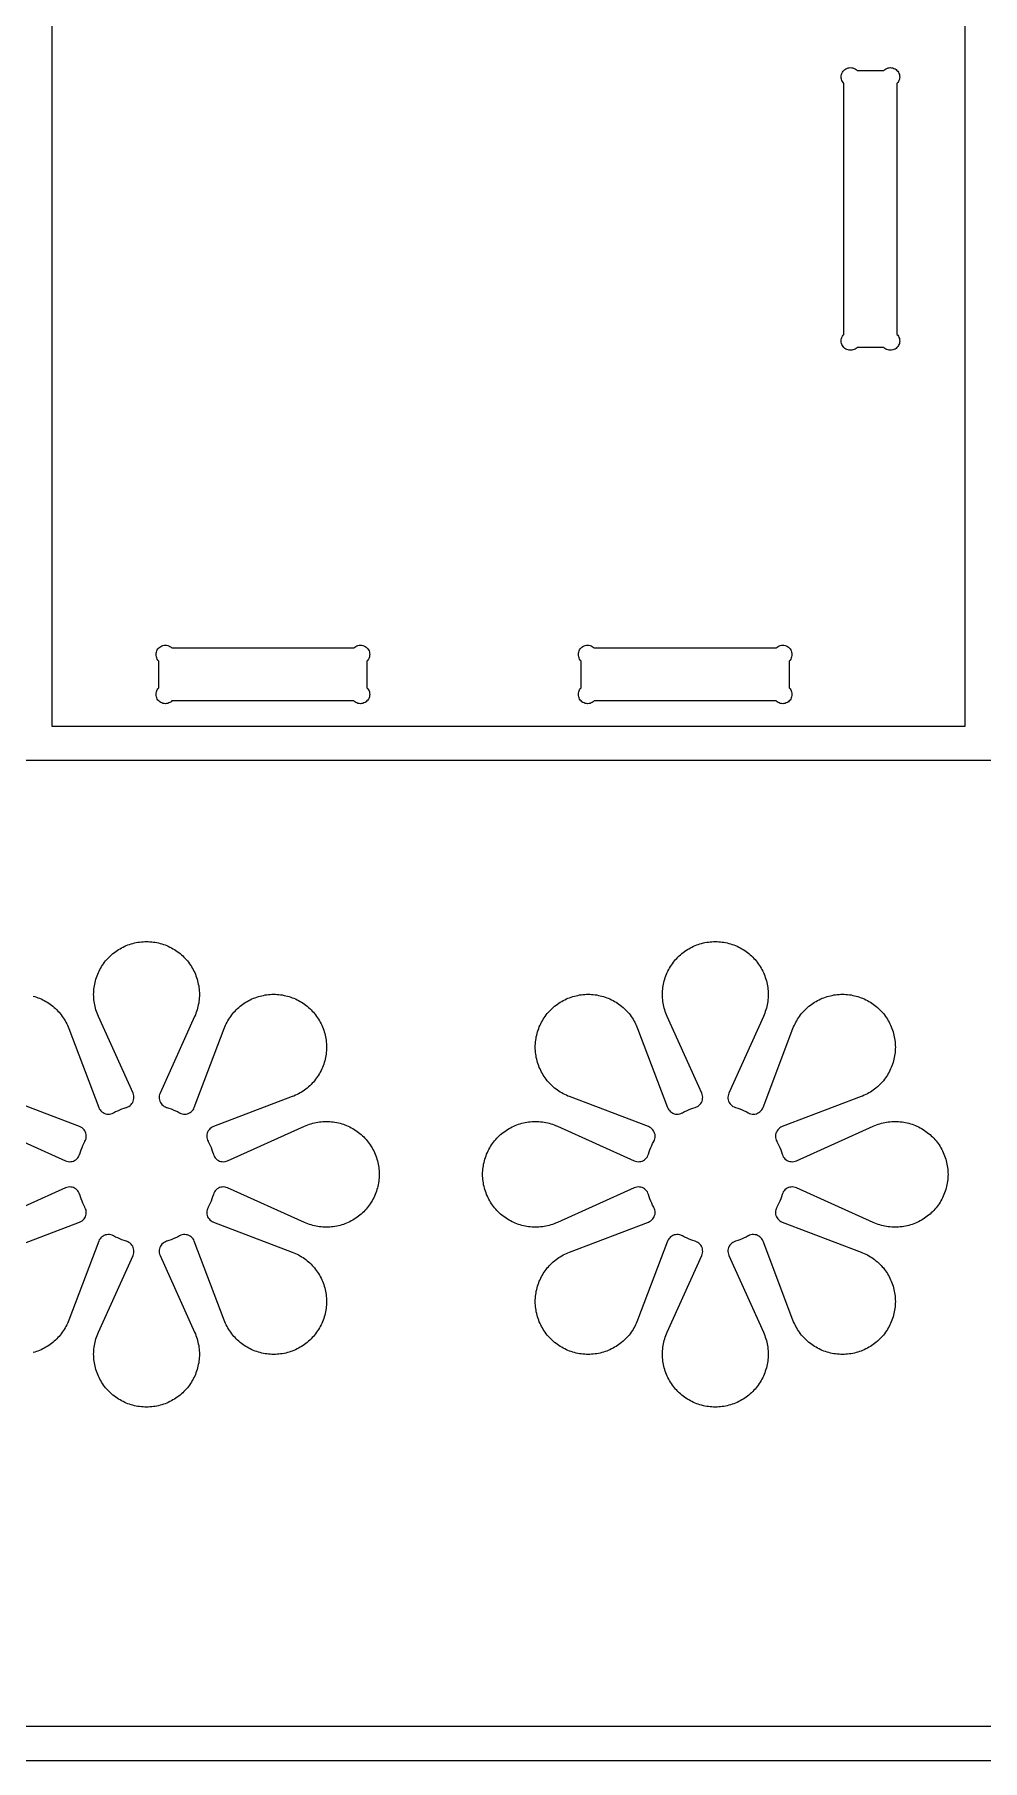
# Model space of a CAD drawing. Header units: inches. Extents: x 0 to 49.8, y 0 to 48.
# Drawn here: x 11.5 to 25.25, y 0 to 25.03 of the extents above; entities that cross this region are included whole.
import ezdxf

# ---------------------------------------------------------------- set-up
doc = ezdxf.new("R2010")
doc.units = ezdxf.units.IN
doc.header["$MEASUREMENT"] = 0
for name, color, linetype in [('CUT_INSIDE', 5, 'Continuous'), ('CUT_OUTSIDE', 1, 'Continuous'), ('SHEET', 8, 'Continuous')]:
    doc.layers.add(name, color=color, linetype=linetype)

msp = doc.modelspace()

# ---------------------------------------------------------------- linework, layer by layer
at = {"layer": 'CUT_INSIDE'}
for points in [[(24.031, 20.653), (24.039, 20.637), (24.045, 20.62), (24.048, 20.603), (24.05, 20.585), (24.048, 20.568), (24.045, 20.551), (24.039, 20.534), (24.031, 20.518), (24.022, 20.503), (24.01, 20.49), (24.01, 20.49), (23.997, 20.478), (23.982, 20.469), (23.966, 20.461), (23.949, 20.455), (23.932, 20.452), (23.915, 20.45), (23.897, 20.452), (23.88, 20.455), (23.863, 20.461), (23.847, 20.469), (23.832, 20.478), (23.819, 20.49), (23.431, 20.49), (23.418, 20.478), (23.403, 20.469), (23.387, 20.461), (23.37, 20.455), (23.353, 20.452), (23.335, 20.45), (23.318, 20.452), (23.301, 20.455), (23.284, 20.461), (23.268, 20.469), (23.253, 20.478), (23.24, 20.49), (23.24, 20.49), (23.228, 20.503), (23.219, 20.518), (23.211, 20.534), (23.205, 20.551), (23.202, 20.568), (23.2, 20.585), (23.202, 20.603), (23.205, 20.62), (23.211, 20.637), (23.219, 20.653), (23.228, 20.668), (23.24, 20.681), (23.24, 24.319), (23.228, 24.332), (23.219, 24.347), (23.211, 24.363), (23.205, 24.38), (23.202, 24.397), (23.2, 24.415), (23.202, 24.432), (23.205, 24.449), (23.211, 24.466), (23.219, 24.482), (23.228, 24.497), (23.24, 24.51), (23.253, 24.522), (23.268, 24.531), (23.284, 24.539), (23.301, 24.545), (23.318, 24.548), (23.335, 24.55), (23.353, 24.548), (23.37, 24.545), (23.387, 24.539), (23.403, 24.531), (23.418, 24.522), (23.431, 24.51), (23.819, 24.51), (23.832, 24.522), (23.847, 24.531), (23.863, 24.539), (23.88, 24.545), (23.897, 24.548), (23.915, 24.55), (23.932, 24.548), (23.949, 24.545), (23.966, 24.539), (23.982, 24.531), (23.997, 24.522), (24.01, 24.51), (24.01, 24.51), (24.022, 24.497), (24.031, 24.482), (24.039, 24.466), (24.045, 24.449), (24.048, 24.432), (24.05, 24.415), (24.048, 24.397), (24.045, 24.38), (24.039, 24.363), (24.031, 24.347), (24.022, 24.332), (24.01, 24.319), (24.01, 20.681), (24.022, 20.668)], [(16.352, 15.512), (16.357, 15.495), (16.361, 15.478), (16.362, 15.46), (16.361, 15.443), (16.357, 15.426), (16.352, 15.409), (16.344, 15.393), (16.334, 15.378), (16.322, 15.365), (16.309, 15.353), (16.295, 15.344), (16.279, 15.336), (16.262, 15.33), (16.245, 15.327), (16.227, 15.325), (16.209, 15.327), (16.192, 15.33), (16.175, 15.336), (16.16, 15.344), (16.145, 15.353), (16.132, 15.365), (16.132, 15.365), (13.493, 15.365), (13.48, 15.353), (13.465, 15.344), (13.45, 15.336), (13.433, 15.33), (13.416, 15.327), (13.398, 15.325), (13.38, 15.327), (13.363, 15.33), (13.346, 15.336), (13.33, 15.344), (13.316, 15.353), (13.303, 15.365), (13.291, 15.378), (13.281, 15.393), (13.273, 15.409), (13.268, 15.426), (13.264, 15.443), (13.263, 15.46), (13.264, 15.478), (13.268, 15.495), (13.273, 15.512), (13.281, 15.528), (13.291, 15.543), (13.303, 15.556), (13.303, 15.944), (13.291, 15.957), (13.281, 15.972), (13.273, 15.988), (13.268, 16.005), (13.264, 16.022), (13.263, 16.04), (13.264, 16.057), (13.268, 16.074), (13.273, 16.091), (13.281, 16.107), (13.291, 16.122), (13.303, 16.135), (13.316, 16.147), (13.33, 16.156), (13.346, 16.164), (13.363, 16.17), (13.38, 16.173), (13.398, 16.175), (13.416, 16.173), (13.433, 16.17), (13.45, 16.164), (13.465, 16.156), (13.48, 16.147), (13.493, 16.135), (16.132, 16.135), (16.145, 16.147), (16.16, 16.156), (16.175, 16.164), (16.192, 16.17), (16.209, 16.173), (16.227, 16.175), (16.245, 16.173), (16.262, 16.17), (16.279, 16.164), (16.295, 16.156), (16.309, 16.147), (16.322, 16.135), (16.334, 16.122), (16.344, 16.107), (16.352, 16.091), (16.357, 16.074), (16.361, 16.057), (16.362, 16.04), (16.361, 16.022), (16.357, 16.005), (16.352, 15.988), (16.344, 15.972), (16.334, 15.957), (16.322, 15.944), (16.322, 15.556), (16.334, 15.543), (16.344, 15.528)], [(22.477, 15.512), (22.482, 15.495), (22.486, 15.478), (22.487, 15.46), (22.486, 15.443), (22.482, 15.426), (22.477, 15.409), (22.469, 15.393), (22.459, 15.378), (22.447, 15.365), (22.434, 15.353), (22.42, 15.344), (22.404, 15.336), (22.387, 15.33), (22.37, 15.327), (22.352, 15.325), (22.334, 15.327), (22.317, 15.33), (22.3, 15.336), (22.285, 15.344), (22.27, 15.353), (22.257, 15.365), (22.257, 15.365), (19.618, 15.365), (19.605, 15.353), (19.59, 15.344), (19.575, 15.336), (19.558, 15.33), (19.541, 15.327), (19.523, 15.325), (19.505, 15.327), (19.488, 15.33), (19.471, 15.336), (19.455, 15.344), (19.441, 15.353), (19.428, 15.365), (19.416, 15.378), (19.406, 15.393), (19.398, 15.409), (19.393, 15.426), (19.389, 15.443), (19.388, 15.46), (19.389, 15.478), (19.393, 15.495), (19.398, 15.512), (19.406, 15.528), (19.416, 15.543), (19.428, 15.556), (19.428, 15.944), (19.416, 15.957), (19.406, 15.972), (19.398, 15.988), (19.393, 16.005), (19.389, 16.022), (19.388, 16.04), (19.389, 16.057), (19.393, 16.074), (19.398, 16.091), (19.406, 16.107), (19.416, 16.122), (19.428, 16.135), (19.441, 16.147), (19.455, 16.156), (19.471, 16.164), (19.488, 16.17), (19.505, 16.173), (19.523, 16.175), (19.541, 16.173), (19.558, 16.17), (19.575, 16.164), (19.59, 16.156), (19.605, 16.147), (19.618, 16.135), (22.257, 16.135), (22.27, 16.147), (22.285, 16.156), (22.3, 16.164), (22.317, 16.17), (22.334, 16.173), (22.352, 16.175), (22.37, 16.173), (22.387, 16.17), (22.404, 16.164), (22.42, 16.156), (22.434, 16.147), (22.447, 16.135), (22.459, 16.122), (22.469, 16.107), (22.477, 16.091), (22.482, 16.074), (22.486, 16.057), (22.487, 16.04), (22.486, 16.022), (22.482, 16.005), (22.477, 15.988), (22.469, 15.972), (22.459, 15.957), (22.447, 15.944), (22.447, 15.556), (22.459, 15.543), (22.469, 15.528)], [(22.141, 5.866), (22.14, 5.841), (22.137, 5.816), (22.135, 5.791), (22.131, 5.767), (22.126, 5.742), (22.121, 5.717), (22.115, 5.693), (22.108, 5.669), (22.1, 5.645), (22.092, 5.622), (22.083, 5.598), (22.073, 5.575), (22.062, 5.552), (22.051, 5.53), (22.038, 5.508), (22.026, 5.487), (22.012, 5.466), (21.998, 5.445), (21.983, 5.425), (21.967, 5.405), (21.951, 5.386), (21.934, 5.368), (21.917, 5.35), (21.899, 5.332), (21.88, 5.315), (21.861, 5.299), (21.841, 5.283), (21.821, 5.268), (21.801, 5.254), (21.779, 5.241), (21.758, 5.228), (21.736, 5.216), (21.714, 5.204), (21.691, 5.193), (21.668, 5.183), (21.645, 5.174), (21.621, 5.166), (21.597, 5.158), (21.573, 5.151), (21.549, 5.145), (21.524, 5.14), (21.5, 5.135), (21.475, 5.132), (21.45, 5.129), (21.425, 5.127), (21.4, 5.125), (21.375, 5.125), (21.35, 5.125), (21.325, 5.127), (21.3, 5.129), (21.275, 5.132), (21.25, 5.135), (21.225, 5.14), (21.201, 5.145), (21.176, 5.151), (21.152, 5.158), (21.128, 5.166), (21.105, 5.174), (21.081, 5.183), (21.058, 5.193), (21.036, 5.204), (21.013, 5.216), (20.991, 5.228), (20.97, 5.241), (20.949, 5.254), (20.928, 5.268), (20.908, 5.283), (20.888, 5.299), (20.869, 5.315), (20.851, 5.332), (20.833, 5.35), (20.815, 5.368), (20.798, 5.386), (20.782, 5.405), (20.767, 5.425), (20.752, 5.445), (20.737, 5.466), (20.724, 5.487), (20.711, 5.508), (20.699, 5.53), (20.687, 5.552), (20.677, 5.575), (20.667, 5.598), (20.657, 5.622), (20.649, 5.645), (20.641, 5.669), (20.634, 5.693), (20.628, 5.717), (20.623, 5.742), (20.618, 5.767), (20.615, 5.791), (20.612, 5.816), (20.61, 5.841), (20.609, 5.866), (20.608, 5.892), (20.609, 5.917), (20.61, 5.942), (20.612, 5.967), (20.615, 5.992), (20.618, 6.016), (20.623, 6.041), (20.628, 6.066), (20.634, 6.09), (20.641, 6.114), (20.649, 6.138), (20.657, 6.161), (20.667, 6.185), (20.677, 6.209), (21.179, 7.324), (21.186, 7.342), (21.19, 7.362), (21.192, 7.381), (21.191, 7.401), (21.188, 7.421), (21.182, 7.44), (21.174, 7.457), (21.163, 7.474), (21.15, 7.489), (21.136, 7.503), (21.119, 7.514), (21.102, 7.523), (21.083, 7.53), (21.081, 7.53), (21.049, 7.541), (21.018, 7.552), (20.987, 7.564), (20.957, 7.577), (20.927, 7.591), (20.897, 7.606), (20.895, 7.608), (20.877, 7.616), (20.858, 7.622), (20.838, 7.626), (20.819, 7.627), (20.799, 7.625), (20.78, 7.621), (20.761, 7.614), (20.744, 7.605), (20.727, 7.593), (20.713, 7.58), (20.7, 7.565), (20.69, 7.548), (20.682, 7.53), (20.248, 6.387), (20.238, 6.362), (20.228, 6.339), (20.218, 6.317), (20.206, 6.294), (20.194, 6.272), (20.181, 6.251), (20.167, 6.23), (20.153, 6.209), (20.138, 6.189), (20.123, 6.169), (20.106, 6.15), (20.09, 6.132), (20.072, 6.114), (20.054, 6.096), (20.036, 6.079), (20.016, 6.063), (19.997, 6.047), (19.977, 6.032), (19.956, 6.018), (19.935, 6.005), (19.913, 5.992), (19.891, 5.98), (19.869, 5.968), (19.847, 5.957), (19.823, 5.947), (19.8, 5.938), (19.777, 5.93), (19.753, 5.922), (19.729, 5.915), (19.704, 5.909), (19.68, 5.904), (19.655, 5.899), (19.63, 5.896), (19.605, 5.893), (19.58, 5.891), (19.555, 5.889), (19.53, 5.889), (19.505, 5.889), (19.48, 5.891), (19.455, 5.893), (19.43, 5.896), (19.405, 5.899), (19.381, 5.904), (19.356, 5.909), (19.332, 5.915), (19.308, 5.922), (19.284, 5.93), (19.26, 5.938), (19.237, 5.947), (19.214, 5.957), (19.191, 5.968), (19.169, 5.98), (19.147, 5.992), (19.125, 6.005), (19.104, 6.018), (19.084, 6.032), (19.064, 6.047), (19.044, 6.063), (19.025, 6.079), (19.006, 6.096), (18.988, 6.114), (18.971, 6.132), (18.954, 6.15), (18.938, 6.169), (18.922, 6.189), (18.907, 6.209), (18.893, 6.23), (18.879, 6.251), (18.866, 6.272), (18.854, 6.294), (18.843, 6.317), (18.832, 6.339), (18.822, 6.362), (18.813, 6.386), (18.804, 6.409), (18.797, 6.433), (18.79, 6.457), (18.784, 6.481), (18.778, 6.506), (18.774, 6.531), (18.77, 6.555), (18.767, 6.58), (18.765, 6.605), (18.764, 6.63), (18.764, 6.656), (18.764, 6.681), (18.765, 6.706), (18.767, 6.731), (18.77, 6.756), (18.774, 6.78), (18.778, 6.805), (18.784, 6.83), (18.79, 6.854), (18.797, 6.878), (18.804, 6.902), (18.813, 6.926), (18.822, 6.949), (18.832, 6.972), (18.843, 6.995), (18.854, 7.017), (18.866, 7.039), (18.879, 7.06), (18.893, 7.081), (18.907, 7.102), (18.922, 7.122), (18.938, 7.142), (18.954, 7.161), (18.971, 7.179), (18.988, 7.197), (19.006, 7.215), (19.025, 7.232), (19.044, 7.248), (19.064, 7.264), (19.084, 7.279), (19.104, 7.293), (19.125, 7.306), (19.147, 7.319), (19.169, 7.331), (19.191, 7.343), (19.214, 7.354), (19.237, 7.364), (19.262, 7.373), (20.404, 7.807), (20.422, 7.815), (20.439, 7.826), (20.454, 7.838), (20.468, 7.853), (20.479, 7.869), (20.488, 7.886), (20.495, 7.905), (20.5, 7.924), (20.501, 7.944), (20.5, 7.964), (20.497, 7.983), (20.491, 8.002), (20.482, 8.02), (20.481, 8.022), (20.466, 8.052), (20.452, 8.082), (20.439, 8.112), (20.426, 8.143), (20.415, 8.174), (20.405, 8.206), (20.404, 8.208), (20.398, 8.227), (20.389, 8.245), (20.377, 8.261), (20.364, 8.275), (20.349, 8.288), (20.332, 8.299), (20.314, 8.307), (20.295, 8.313), (20.276, 8.316), (20.256, 8.317), (20.236, 8.315), (20.217, 8.311), (20.199, 8.304), (19.084, 7.802), (19.059, 7.792), (19.036, 7.783), (19.013, 7.774), (18.989, 7.767), (18.965, 7.76), (18.94, 7.754), (18.916, 7.748), (18.891, 7.744), (18.866, 7.74), (18.841, 7.737), (18.816, 7.735), (18.791, 7.734), (18.766, 7.734), (18.741, 7.734), (18.716, 7.735), (18.691, 7.737), (18.666, 7.74), (18.641, 7.744), (18.617, 7.748), (18.592, 7.754), (18.568, 7.76), (18.544, 7.767), (18.52, 7.774), (18.496, 7.783), (18.473, 7.792), (18.45, 7.802), (18.427, 7.813), (18.405, 7.824), (18.383, 7.836), (18.361, 7.849), (18.34, 7.863), (18.32, 7.877), (18.3, 7.892), (18.28, 7.908), (18.261, 7.924), (18.242, 7.941), (18.224, 7.958), (18.207, 7.976), (18.19, 7.995), (18.174, 8.014), (18.158, 8.033), (18.143, 8.054), (18.129, 8.074), (18.115, 8.095), (18.102, 8.117), (18.09, 8.139), (18.079, 8.161), (18.068, 8.184), (18.058, 8.207), (18.049, 8.23), (18.04, 8.254), (18.033, 8.278), (18.026, 8.302), (18.02, 8.326), (18.014, 8.35), (18.01, 8.375), (18.006, 8.4), (18.003, 8.425), (18.001, 8.45), (18, 8.475), (18, 8.5), (18, 8.525), (18.001, 8.55), (18.003, 8.575), (18.006, 8.6), (18.01, 8.625), (18.014, 8.65), (18.02, 8.674), (18.026, 8.698), (18.033, 8.722), (18.04, 8.746), (18.049, 8.77), (18.058, 8.793), (18.068, 8.816), (18.079, 8.839), (18.09, 8.861), (18.102, 8.883), (18.115, 8.905), (18.129, 8.926), (18.143, 8.946), (18.158, 8.967), (18.174, 8.986), (18.19, 9.005), (18.207, 9.024), (18.224, 9.042), (18.242, 9.059), (18.261, 9.076), (18.28, 9.092), (18.3, 9.108), (18.32, 9.123), (18.34, 9.137), (18.361, 9.151), (18.383, 9.164), (18.405, 9.176), (18.427, 9.187), (18.45, 9.198), (18.473, 9.208), (18.496, 9.217), (18.52, 9.226), (18.544, 9.233), (18.568, 9.24), (18.592, 9.246), (18.617, 9.252), (18.641, 9.256), (18.666, 9.26), (18.691, 9.263), (18.716, 9.265), (18.741, 9.266), (18.766, 9.266), (18.791, 9.266), (18.816, 9.265), (18.841, 9.263), (18.866, 9.26), (18.891, 9.256), (18.916, 9.252), (18.94, 9.246), (18.965, 9.24), (18.989, 9.233), (19.013, 9.226), (19.036, 9.217), (19.059, 9.208), (19.084, 9.198), (20.199, 8.696), (20.217, 8.689), (20.236, 8.685), (20.256, 8.683), (20.276, 8.684), (20.295, 8.687), (20.314, 8.693), (20.332, 8.701), (20.349, 8.712), (20.364, 8.725), (20.377, 8.739), (20.389, 8.755), (20.398, 8.773), (20.404, 8.792), (20.405, 8.794), (20.415, 8.826), (20.426, 8.857), (20.439, 8.888), (20.452, 8.918), (20.466, 8.948), (20.481, 8.978), (20.482, 8.98), (20.491, 8.998), (20.497, 9.017), (20.5, 9.036), (20.501, 9.056), (20.5, 9.076), (20.495, 9.095), (20.488, 9.114), (20.479, 9.131), (20.468, 9.147), (20.454, 9.162), (20.439, 9.174), (20.422, 9.185), (20.404, 9.193), (19.262, 9.627), (19.237, 9.636), (19.214, 9.646), (19.191, 9.657), (19.169, 9.669), (19.147, 9.681), (19.125, 9.694), (19.104, 9.707), (19.084, 9.721), (19.064, 9.736), (19.044, 9.752), (19.025, 9.768), (19.006, 9.785), (18.988, 9.803), (18.971, 9.821), (18.954, 9.839), (18.938, 9.858), (18.922, 9.878), (18.907, 9.898), (18.893, 9.919), (18.879, 9.94), (18.866, 9.961), (18.854, 9.983), (18.843, 10.005), (18.832, 10.028), (18.822, 10.051), (18.813, 10.074), (18.804, 10.098), (18.797, 10.122), (18.79, 10.146), (18.784, 10.17), (18.778, 10.195), (18.774, 10.22), (18.77, 10.244), (18.767, 10.269), (18.765, 10.294), (18.764, 10.319), (18.764, 10.344), (18.764, 10.37), (18.765, 10.395), (18.767, 10.42), (18.77, 10.445), (18.774, 10.469), (18.778, 10.494), (18.784, 10.519), (18.79, 10.543), (18.797, 10.567), (18.804, 10.591), (18.813, 10.614), (18.822, 10.638), (18.832, 10.661), (18.843, 10.683), (18.854, 10.706), (18.866, 10.728), (18.879, 10.749), (18.893, 10.77), (18.907, 10.791), (18.922, 10.811), (18.938, 10.831), (18.954, 10.85), (18.971, 10.868), (18.988, 10.886), (19.006, 10.904), (19.025, 10.921), (19.044, 10.937), (19.064, 10.953), (19.084, 10.968), (19.104, 10.982), (19.125, 10.995), (19.147, 11.008), (19.169, 11.02), (19.191, 11.032), (19.214, 11.043), (19.237, 11.053), (19.26, 11.062), (19.284, 11.07), (19.308, 11.078), (19.332, 11.085), (19.356, 11.091), (19.381, 11.096), (19.405, 11.101), (19.43, 11.104), (19.455, 11.107), (19.48, 11.109), (19.505, 11.111), (19.53, 11.111), (19.555, 11.111), (19.58, 11.109), (19.605, 11.107), (19.63, 11.104), (19.655, 11.101), (19.68, 11.096), (19.704, 11.091), (19.729, 11.085), (19.753, 11.078), (19.777, 11.07), (19.8, 11.062), (19.823, 11.053), (19.847, 11.043), (19.869, 11.032), (19.891, 11.02), (19.913, 11.008), (19.935, 10.995), (19.956, 10.982), (19.977, 10.968), (19.997, 10.953), (20.016, 10.937), (20.036, 10.921), (20.054, 10.904), (20.072, 10.886), (20.09, 10.868), (20.106, 10.85), (20.123, 10.831), (20.138, 10.811), (20.153, 10.791), (20.167, 10.77), (20.181, 10.749), (20.194, 10.728), (20.206, 10.706), (20.218, 10.683), (20.228, 10.661), (20.238, 10.638), (20.248, 10.613), (20.682, 9.47), (20.69, 9.452), (20.7, 9.435), (20.713, 9.42), (20.727, 9.407), (20.744, 9.395), (20.761, 9.386), (20.78, 9.379), (20.799, 9.375), (20.819, 9.373), (20.838, 9.374), (20.858, 9.378), (20.877, 9.384), (20.895, 9.392), (20.897, 9.394), (20.927, 9.409), (20.957, 9.423), (20.987, 9.436), (21.018, 9.448), (21.049, 9.459), (21.081, 9.47), (21.083, 9.47), (21.102, 9.477), (21.119, 9.486), (21.136, 9.497), (21.15, 9.511), (21.163, 9.526), (21.174, 9.543), (21.182, 9.56), (21.188, 9.579), (21.191, 9.599), (21.192, 9.619), (21.19, 9.638), (21.186, 9.658), (21.179, 9.676), (20.677, 10.791), (20.667, 10.815), (20.657, 10.839), (20.649, 10.862), (20.641, 10.886), (20.634, 10.91), (20.628, 10.934), (20.623, 10.959), (20.618, 10.984), (20.615, 11.008), (20.612, 11.033), (20.61, 11.058), (20.609, 11.083), (20.608, 11.108), (20.609, 11.134), (20.61, 11.159), (20.612, 11.184), (20.615, 11.209), (20.618, 11.233), (20.623, 11.258), (20.628, 11.283), (20.634, 11.307), (20.641, 11.331), (20.649, 11.355), (20.657, 11.378), (20.667, 11.402), (20.677, 11.425), (20.687, 11.448), (20.699, 11.47), (20.711, 11.492), (20.724, 11.513), (20.737, 11.534), (20.752, 11.555), (20.767, 11.575), (20.782, 11.595), (20.798, 11.614), (20.815, 11.632), (20.833, 11.65), (20.851, 11.668), (20.869, 11.685), (20.888, 11.701), (20.908, 11.717), (20.928, 11.732), (20.949, 11.746), (20.97, 11.759), (20.991, 11.772), (21.013, 11.784), (21.036, 11.796), (21.058, 11.807), (21.081, 11.817), (21.105, 11.826), (21.128, 11.834), (21.152, 11.842), (21.176, 11.849), (21.201, 11.855), (21.225, 11.86), (21.25, 11.865), (21.275, 11.868), (21.3, 11.871), (21.325, 11.873), (21.35, 11.875), (21.375, 11.875), (21.4, 11.875), (21.425, 11.873), (21.45, 11.871), (21.475, 11.868), (21.5, 11.865), (21.524, 11.86), (21.549, 11.855), (21.573, 11.849), (21.597, 11.842), (21.621, 11.834), (21.645, 11.826), (21.668, 11.817), (21.691, 11.807), (21.714, 11.796), (21.736, 11.784), (21.758, 11.772), (21.779, 11.759), (21.801, 11.746), (21.821, 11.732), (21.841, 11.717), (21.861, 11.701), (21.88, 11.685), (21.899, 11.668), (21.917, 11.65), (21.934, 11.632), (21.951, 11.614), (21.967, 11.595), (21.983, 11.575), (21.998, 11.555), (22.012, 11.534), (22.026, 11.513), (22.038, 11.492), (22.051, 11.47), (22.062, 11.448), (22.073, 11.425), (22.083, 11.402), (22.092, 11.378), (22.1, 11.355), (22.108, 11.331), (22.115, 11.307), (22.121, 11.283), (22.126, 11.258), (22.131, 11.233), (22.135, 11.209), (22.137, 11.184), (22.14, 11.159), (22.141, 11.134), (22.141, 11.108), (22.141, 11.083), (22.14, 11.058), (22.137, 11.033), (22.135, 11.008), (22.131, 10.984), (22.126, 10.959), (22.121, 10.934), (22.115, 10.91), (22.108, 10.886), (22.1, 10.862), (22.092, 10.839), (22.083, 10.815), (22.072, 10.791), (21.571, 9.676), (21.564, 9.658), (21.559, 9.638), (21.557, 9.619), (21.558, 9.599), (21.562, 9.579), (21.567, 9.56), (21.576, 9.543), (21.586, 9.526), (21.599, 9.511), (21.614, 9.497), (21.63, 9.486), (21.648, 9.477), (21.666, 9.47), (21.669, 9.47), (21.7, 9.459), (21.732, 9.448), (21.762, 9.436), (21.793, 9.423), (21.823, 9.409), (21.852, 9.394), (21.855, 9.392), (21.873, 9.384), (21.891, 9.378), (21.911, 9.374), (21.931, 9.373), (21.95, 9.375), (21.97, 9.379), (21.988, 9.386), (22.006, 9.395), (22.022, 9.407), (22.036, 9.42), (22.049, 9.435), (22.06, 9.452), (22.068, 9.47), (22.501, 10.613), (22.511, 10.638), (22.521, 10.661), (22.532, 10.683), (22.543, 10.706), (22.555, 10.728), (22.568, 10.749), (22.582, 10.77), (22.596, 10.791), (22.611, 10.811), (22.627, 10.831), (22.643, 10.85), (22.66, 10.868), (22.677, 10.886), (22.695, 10.904), (22.714, 10.921), (22.733, 10.937), (22.753, 10.953), (22.773, 10.968), (22.793, 10.982), (22.814, 10.995), (22.836, 11.008), (22.858, 11.02), (22.88, 11.032), (22.903, 11.043), (22.926, 11.053), (22.949, 11.062), (22.973, 11.07), (22.997, 11.078), (23.021, 11.085), (23.045, 11.091), (23.07, 11.096), (23.094, 11.101), (23.119, 11.104), (23.144, 11.107), (23.169, 11.109), (23.194, 11.111), (23.219, 11.111), (23.244, 11.111), (23.269, 11.109), (23.294, 11.107), (23.319, 11.104), (23.344, 11.101), (23.369, 11.096), (23.393, 11.091), (23.418, 11.085), (23.442, 11.078), (23.466, 11.07), (23.489, 11.062), (23.512, 11.053), (23.535, 11.043), (23.558, 11.032), (23.58, 11.02), (23.602, 11.008), (23.624, 10.995), (23.645, 10.982), (23.666, 10.968), (23.686, 10.953), (23.705, 10.937), (23.725, 10.921), (23.743, 10.904), (23.761, 10.886), (23.779, 10.868), (23.795, 10.85), (23.812, 10.831), (23.827, 10.811), (23.842, 10.791), (23.856, 10.77), (23.87, 10.749), (23.883, 10.728), (23.895, 10.706), (23.907, 10.683), (23.917, 10.661), (23.927, 10.638), (23.937, 10.614), (23.945, 10.591), (23.953, 10.567), (23.96, 10.543), (23.966, 10.519), (23.971, 10.494), (23.975, 10.469), (23.979, 10.445), (23.982, 10.42), (23.984, 10.395), (23.985, 10.37), (23.986, 10.344), (23.985, 10.319), (23.984, 10.294), (23.982, 10.269), (23.979, 10.244), (23.975, 10.22), (23.971, 10.195), (23.966, 10.17), (23.96, 10.146), (23.953, 10.122), (23.945, 10.098), (23.937, 10.074), (23.927, 10.051), (23.917, 10.028), (23.907, 10.005), (23.895, 9.983), (23.883, 9.961), (23.87, 9.94), (23.856, 9.919), (23.842, 9.898), (23.827, 9.878), (23.812, 9.858), (23.795, 9.839), (23.779, 9.821), (23.761, 9.803), (23.743, 9.785), (23.725, 9.768), (23.705, 9.752), (23.686, 9.736), (23.666, 9.721), (23.645, 9.707), (23.624, 9.694), (23.602, 9.681), (23.58, 9.669), (23.558, 9.657), (23.535, 9.646), (23.512, 9.636), (23.488, 9.627), (22.345, 9.193), (22.327, 9.185), (22.31, 9.174), (22.295, 9.162), (22.281, 9.147), (22.27, 9.131), (22.261, 9.114), (22.254, 9.095), (22.25, 9.076), (22.248, 9.056), (22.249, 9.036), (22.252, 9.017), (22.259, 8.998), (22.267, 8.98), (22.268, 8.978), (22.283, 8.948), (22.298, 8.918), (22.311, 8.888), (22.323, 8.857), (22.334, 8.826), (22.344, 8.794), (22.345, 8.792), (22.352, 8.773), (22.361, 8.755), (22.372, 8.739), (22.385, 8.725), (22.401, 8.712), (22.417, 8.701), (22.435, 8.693), (22.454, 8.687), (22.474, 8.684), (22.493, 8.683), (22.513, 8.685), (22.532, 8.689), (22.551, 8.696), (23.666, 9.198), (23.69, 9.208), (23.713, 9.217), (23.737, 9.226), (23.761, 9.233), (23.785, 9.24), (23.809, 9.246), (23.834, 9.252), (23.858, 9.256), (23.883, 9.26), (23.908, 9.263), (23.933, 9.265), (23.958, 9.266), (23.983, 9.266), (24.008, 9.266), (24.033, 9.265), (24.058, 9.263), (24.083, 9.26), (24.108, 9.256), (24.133, 9.252), (24.157, 9.246), (24.182, 9.24), (24.206, 9.233), (24.23, 9.226), (24.253, 9.217), (24.276, 9.208), (24.299, 9.198), (24.322, 9.187), (24.344, 9.176), (24.366, 9.164), (24.388, 9.151), (24.409, 9.137), (24.43, 9.123), (24.45, 9.108), (24.469, 9.092), (24.489, 9.076), (24.507, 9.059), (24.525, 9.042), (24.543, 9.024), (24.559, 9.005), (24.576, 8.986), (24.591, 8.967), (24.606, 8.946), (24.62, 8.926), (24.634, 8.905), (24.647, 8.883), (24.659, 8.861), (24.671, 8.839), (24.681, 8.816), (24.691, 8.793), (24.701, 8.77), (24.709, 8.746), (24.717, 8.722), (24.724, 8.698), (24.73, 8.674), (24.735, 8.65), (24.739, 8.625), (24.743, 8.6), (24.746, 8.575), (24.748, 8.55), (24.749, 8.525), (24.75, 8.5), (24.749, 8.475), (24.748, 8.45), (24.746, 8.425), (24.743, 8.4), (24.739, 8.375), (24.735, 8.35), (24.73, 8.326), (24.724, 8.302), (24.717, 8.278), (24.709, 8.254), (24.701, 8.23), (24.691, 8.207), (24.681, 8.184), (24.671, 8.161), (24.659, 8.139), (24.647, 8.117), (24.634, 8.095), (24.62, 8.074), (24.606, 8.054), (24.591, 8.033), (24.576, 8.014), (24.559, 7.995), (24.543, 7.976), (24.525, 7.958), (24.507, 7.941), (24.489, 7.924), (24.469, 7.908), (24.45, 7.892), (24.43, 7.877), (24.409, 7.863), (24.388, 7.849), (24.366, 7.836), (24.344, 7.824), (24.322, 7.813), (24.299, 7.802), (24.276, 7.792), (24.253, 7.783), (24.23, 7.774), (24.206, 7.767), (24.182, 7.76), (24.157, 7.754), (24.133, 7.748), (24.108, 7.744), (24.083, 7.74), (24.058, 7.737), (24.033, 7.735), (24.008, 7.734), (23.983, 7.734), (23.958, 7.734), (23.933, 7.735), (23.908, 7.737), (23.883, 7.74), (23.858, 7.744), (23.834, 7.748), (23.809, 7.754), (23.785, 7.76), (23.761, 7.767), (23.737, 7.774), (23.713, 7.783), (23.69, 7.792), (23.666, 7.802), (22.551, 8.304), (22.532, 8.311), (22.513, 8.315), (22.493, 8.317), (22.474, 8.316), (22.454, 8.313), (22.435, 8.307), (22.417, 8.299), (22.401, 8.288), (22.385, 8.275), (22.372, 8.261), (22.361, 8.245), (22.352, 8.227), (22.345, 8.208), (22.344, 8.206), (22.334, 8.174), (22.323, 8.143), (22.311, 8.112), (22.298, 8.082), (22.283, 8.052), (22.268, 8.022), (22.267, 8.02), (22.259, 8.002), (22.252, 7.983), (22.249, 7.964), (22.248, 7.944), (22.25, 7.924), (22.254, 7.905), (22.261, 7.886), (22.27, 7.869), (22.281, 7.853), (22.295, 7.838), (22.31, 7.826), (22.327, 7.815), (22.345, 7.807), (23.488, 7.373), (23.512, 7.364), (23.535, 7.354), (23.558, 7.343), (23.58, 7.331), (23.602, 7.319), (23.624, 7.306), (23.645, 7.293), (23.666, 7.279), (23.686, 7.264), (23.705, 7.248), (23.725, 7.232), (23.743, 7.215), (23.761, 7.197), (23.779, 7.179), (23.795, 7.161), (23.812, 7.142), (23.827, 7.122), (23.842, 7.102), (23.856, 7.081), (23.87, 7.06), (23.883, 7.039), (23.895, 7.017), (23.907, 6.995), (23.917, 6.972), (23.927, 6.949), (23.937, 6.926), (23.945, 6.902), (23.953, 6.878), (23.96, 6.854), (23.966, 6.83), (23.971, 6.805), (23.975, 6.78), (23.979, 6.756), (23.982, 6.731), (23.984, 6.706), (23.985, 6.681), (23.986, 6.656), (23.985, 6.63), (23.984, 6.605), (23.982, 6.58), (23.979, 6.555), (23.975, 6.531), (23.971, 6.506), (23.966, 6.481), (23.96, 6.457), (23.953, 6.433), (23.945, 6.409), (23.937, 6.386), (23.927, 6.362), (23.917, 6.339), (23.907, 6.317), (23.895, 6.294), (23.883, 6.272), (23.87, 6.251), (23.856, 6.23), (23.842, 6.209), (23.827, 6.189), (23.812, 6.169), (23.795, 6.15), (23.779, 6.132), (23.761, 6.114), (23.743, 6.096), (23.725, 6.079), (23.705, 6.063), (23.686, 6.047), (23.666, 6.032), (23.645, 6.018), (23.624, 6.005), (23.602, 5.992), (23.58, 5.98), (23.558, 5.968), (23.535, 5.957), (23.512, 5.947), (23.489, 5.938), (23.466, 5.93), (23.442, 5.922), (23.418, 5.915), (23.393, 5.909), (23.369, 5.904), (23.344, 5.899), (23.319, 5.896), (23.294, 5.893), (23.269, 5.891), (23.244, 5.889), (23.219, 5.889), (23.194, 5.889), (23.169, 5.891), (23.144, 5.893), (23.119, 5.896), (23.094, 5.899), (23.07, 5.904), (23.045, 5.909), (23.021, 5.915), (22.997, 5.922), (22.973, 5.93), (22.949, 5.938), (22.926, 5.947), (22.903, 5.957), (22.88, 5.968), (22.858, 5.98), (22.836, 5.992), (22.814, 6.005), (22.793, 6.018), (22.773, 6.032), (22.753, 6.047), (22.733, 6.063), (22.714, 6.079), (22.695, 6.096), (22.677, 6.114), (22.66, 6.132), (22.643, 6.15), (22.627, 6.169), (22.611, 6.189), (22.596, 6.209), (22.582, 6.23), (22.568, 6.251), (22.555, 6.272), (22.543, 6.294), (22.532, 6.317), (22.521, 6.339), (22.511, 6.362), (22.501, 6.387), (22.068, 7.53), (22.06, 7.548), (22.049, 7.565), (22.036, 7.58), (22.022, 7.593), (22.006, 7.605), (21.988, 7.614), (21.97, 7.621), (21.95, 7.625), (21.931, 7.627), (21.911, 7.626), (21.891, 7.622), (21.873, 7.616), (21.855, 7.608), (21.852, 7.606), (21.823, 7.591), (21.793, 7.577), (21.762, 7.564), (21.732, 7.552), (21.7, 7.541), (21.669, 7.53), (21.666, 7.53), (21.648, 7.523), (21.63, 7.514), (21.614, 7.503), (21.599, 7.489), (21.586, 7.474), (21.576, 7.457), (21.567, 7.44), (21.562, 7.421), (21.558, 7.401), (21.557, 7.381), (21.559, 7.362), (21.564, 7.342), (21.571, 7.324), (22.072, 6.209), (22.083, 6.185), (22.092, 6.161), (22.1, 6.138), (22.108, 6.114), (22.115, 6.09), (22.121, 6.066), (22.126, 6.041), (22.131, 6.016), (22.135, 5.992), (22.137, 5.967), (22.14, 5.942), (22.141, 5.917), (22.141, 5.892)]]:
    msp.add_lwpolyline(points, close=True, dxfattribs=at)
for points in [[(11.479, 11.085), (11.503, 11.078), (11.527, 11.07), (11.55, 11.062), (11.573, 11.053), (11.597, 11.043), (11.619, 11.032), (11.641, 11.02), (11.663, 11.008), (11.685, 10.995), (11.706, 10.982), (11.727, 10.968), (11.747, 10.953), (11.766, 10.937), (11.786, 10.921), (11.804, 10.904), (11.822, 10.886), (11.84, 10.868), (11.856, 10.85), (11.873, 10.831), (11.888, 10.811), (11.903, 10.791), (11.917, 10.77), (11.931, 10.749), (11.944, 10.728), (11.956, 10.706), (11.968, 10.683), (11.978, 10.661), (11.988, 10.638), (11.998, 10.613), (12.432, 9.47), (12.44, 9.452), (12.45, 9.435), (12.463, 9.42), (12.477, 9.407), (12.494, 9.395), (12.511, 9.386), (12.53, 9.379), (12.549, 9.375), (12.569, 9.373), (12.588, 9.374), (12.608, 9.378), (12.627, 9.384), (12.645, 9.392), (12.647, 9.394), (12.677, 9.409), (12.707, 9.423), (12.737, 9.436), (12.768, 9.448), (12.799, 9.459), (12.831, 9.47), (12.833, 9.47), (12.852, 9.477), (12.869, 9.486), (12.886, 9.497), (12.9, 9.511), (12.913, 9.526), (12.924, 9.543), (12.932, 9.56), (12.938, 9.579), (12.941, 9.599), (12.942, 9.619), (12.94, 9.638), (12.936, 9.658), (12.929, 9.676), (12.427, 10.791), (12.417, 10.815), (12.407, 10.839), (12.399, 10.862), (12.391, 10.886), (12.384, 10.91), (12.378, 10.934), (12.373, 10.959), (12.368, 10.984), (12.365, 11.008), (12.362, 11.033), (12.36, 11.058), (12.359, 11.083), (12.358, 11.108), (12.359, 11.134), (12.36, 11.159), (12.362, 11.184), (12.365, 11.209), (12.368, 11.233), (12.373, 11.258), (12.378, 11.283), (12.384, 11.307), (12.391, 11.331), (12.399, 11.355), (12.407, 11.378), (12.417, 11.402), (12.427, 11.425), (12.437, 11.448), (12.449, 11.47), (12.461, 11.492), (12.474, 11.513), (12.487, 11.534), (12.502, 11.555), (12.517, 11.575), (12.532, 11.595), (12.548, 11.614), (12.565, 11.632), (12.583, 11.65), (12.601, 11.668), (12.619, 11.685), (12.638, 11.701), (12.658, 11.717), (12.678, 11.732), (12.699, 11.746), (12.72, 11.759), (12.741, 11.772), (12.763, 11.784), (12.786, 11.796), (12.808, 11.807), (12.831, 11.817), (12.855, 11.826), (12.878, 11.834), (12.902, 11.842), (12.926, 11.849), (12.951, 11.855), (12.975, 11.86), (13, 11.865), (13.025, 11.868), (13.05, 11.871), (13.075, 11.873), (13.1, 11.875), (13.125, 11.875), (13.15, 11.875), (13.175, 11.873), (13.2, 11.871), (13.225, 11.868), (13.25, 11.865), (13.274, 11.86), (13.299, 11.855), (13.323, 11.849), (13.347, 11.842), (13.371, 11.834), (13.395, 11.826), (13.418, 11.817), (13.441, 11.807), (13.464, 11.796), (13.486, 11.784), (13.508, 11.772), (13.529, 11.759), (13.551, 11.746), (13.571, 11.732), (13.591, 11.717), (13.611, 11.701), (13.63, 11.685), (13.649, 11.668), (13.667, 11.65), (13.684, 11.632), (13.701, 11.614), (13.717, 11.595), (13.733, 11.575), (13.748, 11.555), (13.762, 11.534), (13.776, 11.513), (13.788, 11.492), (13.801, 11.47), (13.812, 11.448), (13.823, 11.425), (13.833, 11.402), (13.842, 11.378), (13.85, 11.355), (13.858, 11.331), (13.865, 11.307), (13.871, 11.283), (13.876, 11.258), (13.881, 11.233), (13.885, 11.209), (13.887, 11.184), (13.89, 11.159), (13.891, 11.134), (13.891, 11.108), (13.891, 11.083), (13.89, 11.058), (13.887, 11.033), (13.885, 11.008), (13.881, 10.984), (13.876, 10.959), (13.871, 10.934), (13.865, 10.91), (13.858, 10.886), (13.85, 10.862), (13.842, 10.839), (13.833, 10.815), (13.822, 10.791), (13.321, 9.676), (13.314, 9.658), (13.309, 9.638), (13.307, 9.619), (13.308, 9.599), (13.312, 9.579), (13.317, 9.56), (13.326, 9.543), (13.336, 9.526), (13.349, 9.511), (13.364, 9.497), (13.38, 9.486), (13.398, 9.477), (13.416, 9.47), (13.419, 9.47), (13.45, 9.459), (13.482, 9.448), (13.512, 9.436), (13.543, 9.423), (13.573, 9.409), (13.602, 9.394), (13.605, 9.392), (13.623, 9.384), (13.641, 9.378), (13.661, 9.374), (13.681, 9.373), (13.7, 9.375), (13.72, 9.379), (13.738, 9.386), (13.756, 9.395), (13.772, 9.407), (13.786, 9.42), (13.799, 9.435), (13.81, 9.452), (13.818, 9.47), (14.251, 10.613), (14.261, 10.638), (14.271, 10.661), (14.282, 10.683), (14.293, 10.706), (14.305, 10.728), (14.318, 10.749), (14.332, 10.77), (14.346, 10.791), (14.361, 10.811), (14.377, 10.831), (14.393, 10.85), (14.41, 10.868), (14.427, 10.886), (14.445, 10.904), (14.464, 10.921), (14.483, 10.937), (14.503, 10.953), (14.523, 10.968), (14.543, 10.982), (14.564, 10.995), (14.586, 11.008), (14.608, 11.02), (14.63, 11.032), (14.653, 11.043), (14.676, 11.053), (14.699, 11.062), (14.723, 11.07), (14.747, 11.078), (14.771, 11.085), (14.795, 11.091), (14.82, 11.096), (14.844, 11.101), (14.869, 11.104), (14.894, 11.107), (14.919, 11.109), (14.944, 11.111), (14.969, 11.111), (14.994, 11.111), (15.019, 11.109), (15.044, 11.107), (15.069, 11.104), (15.094, 11.101), (15.119, 11.096), (15.143, 11.091), (15.168, 11.085), (15.192, 11.078), (15.216, 11.07), (15.239, 11.062), (15.262, 11.053), (15.285, 11.043), (15.308, 11.032), (15.33, 11.02), (15.352, 11.008), (15.374, 10.995), (15.395, 10.982), (15.416, 10.968), (15.436, 10.953), (15.455, 10.937), (15.475, 10.921), (15.493, 10.904), (15.511, 10.886), (15.529, 10.868), (15.545, 10.85), (15.562, 10.831), (15.577, 10.811), (15.592, 10.791), (15.606, 10.77), (15.62, 10.749), (15.633, 10.728), (15.645, 10.706), (15.657, 10.683), (15.667, 10.661), (15.677, 10.638), (15.687, 10.614), (15.695, 10.591), (15.703, 10.567), (15.71, 10.543), (15.716, 10.519), (15.721, 10.494), (15.725, 10.469), (15.729, 10.445), (15.732, 10.42), (15.734, 10.395), (15.735, 10.37), (15.736, 10.344), (15.735, 10.319), (15.734, 10.294), (15.732, 10.269), (15.729, 10.244), (15.725, 10.22), (15.721, 10.195), (15.716, 10.17), (15.71, 10.146), (15.703, 10.122), (15.695, 10.098), (15.687, 10.074), (15.677, 10.051), (15.667, 10.028), (15.657, 10.005), (15.645, 9.983), (15.633, 9.961), (15.62, 9.94), (15.606, 9.919), (15.592, 9.898), (15.577, 9.878), (15.562, 9.858), (15.545, 9.839), (15.529, 9.821), (15.511, 9.803), (15.493, 9.785), (15.475, 9.768), (15.455, 9.752), (15.436, 9.736), (15.416, 9.721), (15.395, 9.707), (15.374, 9.694), (15.352, 9.681), (15.33, 9.669), (15.308, 9.657), (15.285, 9.646), (15.262, 9.636), (15.238, 9.627), (14.095, 9.193), (14.077, 9.185), (14.06, 9.174), (14.045, 9.162), (14.031, 9.147), (14.02, 9.131), (14.011, 9.114), (14.004, 9.095), (14, 9.076), (13.998, 9.056), (13.999, 9.036), (14.002, 9.017), (14.009, 8.998), (14.017, 8.98), (14.018, 8.978), (14.033, 8.948), (14.048, 8.918), (14.061, 8.888), (14.073, 8.857), (14.084, 8.826), (14.094, 8.794), (14.095, 8.792), (14.102, 8.773), (14.111, 8.755), (14.122, 8.739), (14.135, 8.725), (14.151, 8.712), (14.167, 8.701), (14.185, 8.693), (14.204, 8.687), (14.224, 8.684), (14.243, 8.683), (14.263, 8.685), (14.282, 8.689), (14.301, 8.696), (15.416, 9.198), (15.44, 9.208), (15.463, 9.217), (15.487, 9.226), (15.511, 9.233), (15.535, 9.24), (15.559, 9.246), (15.584, 9.252), (15.608, 9.256), (15.633, 9.26), (15.658, 9.263), (15.683, 9.265), (15.708, 9.266), (15.733, 9.266), (15.758, 9.266), (15.783, 9.265), (15.808, 9.263), (15.833, 9.26), (15.858, 9.256), (15.883, 9.252), (15.907, 9.246), (15.932, 9.24), (15.956, 9.233), (15.98, 9.226), (16.003, 9.217), (16.026, 9.208), (16.049, 9.198), (16.072, 9.187), (16.094, 9.176), (16.116, 9.164), (16.138, 9.151), (16.159, 9.137), (16.18, 9.123), (16.2, 9.108), (16.219, 9.092), (16.239, 9.076), (16.257, 9.059), (16.275, 9.042), (16.293, 9.024), (16.309, 9.005), (16.326, 8.986), (16.341, 8.967), (16.356, 8.946), (16.37, 8.926), (16.384, 8.905), (16.397, 8.883), (16.409, 8.861), (16.421, 8.839), (16.431, 8.816), (16.441, 8.793), (16.451, 8.77), (16.459, 8.746), (16.467, 8.722), (16.474, 8.698), (16.48, 8.674), (16.485, 8.65), (16.489, 8.625), (16.493, 8.6), (16.496, 8.575), (16.498, 8.55), (16.499, 8.525), (16.5, 8.5), (16.499, 8.475), (16.498, 8.45), (16.496, 8.425), (16.493, 8.4), (16.489, 8.375), (16.485, 8.35), (16.48, 8.326), (16.474, 8.302), (16.467, 8.278), (16.459, 8.254), (16.451, 8.23), (16.441, 8.207), (16.431, 8.184), (16.421, 8.161), (16.409, 8.139), (16.397, 8.117), (16.384, 8.095), (16.37, 8.074), (16.356, 8.054), (16.341, 8.033), (16.326, 8.014), (16.309, 7.995), (16.293, 7.976), (16.275, 7.958), (16.257, 7.941), (16.239, 7.924), (16.219, 7.908), (16.2, 7.892), (16.18, 7.877), (16.159, 7.863), (16.138, 7.849), (16.116, 7.836), (16.094, 7.824), (16.072, 7.813), (16.049, 7.802), (16.026, 7.792), (16.003, 7.783), (15.98, 7.774), (15.956, 7.767), (15.932, 7.76), (15.907, 7.754), (15.883, 7.748), (15.858, 7.744), (15.833, 7.74), (15.808, 7.737), (15.783, 7.735), (15.758, 7.734), (15.733, 7.734), (15.708, 7.734), (15.683, 7.735), (15.658, 7.737), (15.633, 7.74), (15.608, 7.744), (15.584, 7.748), (15.559, 7.754), (15.535, 7.76), (15.511, 7.767), (15.487, 7.774), (15.463, 7.783), (15.44, 7.792), (15.416, 7.802), (14.301, 8.304), (14.282, 8.311), (14.263, 8.315), (14.243, 8.317), (14.224, 8.316), (14.204, 8.313), (14.185, 8.307), (14.167, 8.299), (14.151, 8.288), (14.135, 8.275), (14.122, 8.261), (14.111, 8.245), (14.102, 8.227), (14.095, 8.208), (14.094, 8.206), (14.084, 8.174), (14.073, 8.143), (14.061, 8.112), (14.048, 8.082), (14.033, 8.052), (14.018, 8.022), (14.017, 8.02), (14.009, 8.002), (14.002, 7.983), (13.999, 7.964), (13.998, 7.944), (14, 7.924), (14.004, 7.905), (14.011, 7.886), (14.02, 7.869), (14.031, 7.853), (14.045, 7.838), (14.06, 7.826), (14.077, 7.815), (14.095, 7.807), (15.238, 7.373), (15.262, 7.364), (15.285, 7.354), (15.308, 7.343), (15.33, 7.331), (15.352, 7.319), (15.374, 7.306), (15.395, 7.293), (15.416, 7.279), (15.436, 7.264), (15.455, 7.248), (15.475, 7.232), (15.493, 7.215), (15.511, 7.197), (15.529, 7.179), (15.545, 7.161), (15.562, 7.142), (15.577, 7.122), (15.592, 7.102), (15.606, 7.081), (15.62, 7.06), (15.633, 7.039), (15.645, 7.017), (15.657, 6.995), (15.667, 6.972), (15.677, 6.949), (15.687, 6.926), (15.695, 6.902), (15.703, 6.878), (15.71, 6.854), (15.716, 6.83), (15.721, 6.805), (15.725, 6.78), (15.729, 6.756), (15.732, 6.731), (15.734, 6.706), (15.735, 6.681), (15.736, 6.656), (15.735, 6.63), (15.734, 6.605), (15.732, 6.58), (15.729, 6.555), (15.725, 6.531), (15.721, 6.506), (15.716, 6.481), (15.71, 6.457), (15.703, 6.433), (15.695, 6.409), (15.687, 6.386), (15.677, 6.362), (15.667, 6.339), (15.657, 6.317), (15.645, 6.294), (15.633, 6.272), (15.62, 6.251), (15.606, 6.23), (15.592, 6.209), (15.577, 6.189), (15.562, 6.169), (15.545, 6.15), (15.529, 6.132), (15.511, 6.114), (15.493, 6.096), (15.475, 6.079), (15.455, 6.063), (15.436, 6.047), (15.416, 6.032), (15.395, 6.018), (15.374, 6.005), (15.352, 5.992), (15.33, 5.98), (15.308, 5.968), (15.285, 5.957), (15.262, 5.947), (15.239, 5.938), (15.216, 5.93), (15.192, 5.922), (15.168, 5.915), (15.143, 5.909), (15.119, 5.904), (15.094, 5.899), (15.069, 5.896), (15.044, 5.893), (15.019, 5.891), (14.994, 5.889), (14.969, 5.889), (14.944, 5.889), (14.919, 5.891), (14.894, 5.893), (14.869, 5.896), (14.844, 5.899), (14.82, 5.904), (14.795, 5.909), (14.771, 5.915), (14.747, 5.922), (14.723, 5.93), (14.699, 5.938), (14.676, 5.947), (14.653, 5.957), (14.63, 5.968), (14.608, 5.98), (14.586, 5.992), (14.564, 6.005), (14.543, 6.018), (14.523, 6.032), (14.503, 6.047), (14.483, 6.063), (14.464, 6.079), (14.445, 6.096), (14.427, 6.114), (14.41, 6.132), (14.393, 6.15), (14.377, 6.169), (14.361, 6.189), (14.346, 6.209), (14.332, 6.23), (14.318, 6.251), (14.305, 6.272), (14.293, 6.294), (14.282, 6.317), (14.271, 6.339), (14.261, 6.362), (14.251, 6.387), (13.818, 7.53), (13.81, 7.548), (13.799, 7.565), (13.786, 7.58), (13.772, 7.593), (13.756, 7.605), (13.738, 7.614), (13.72, 7.621), (13.7, 7.625), (13.681, 7.627), (13.661, 7.626), (13.641, 7.622), (13.623, 7.616), (13.605, 7.608), (13.602, 7.606), (13.573, 7.591), (13.543, 7.577), (13.512, 7.564), (13.482, 7.552), (13.45, 7.541), (13.419, 7.53), (13.416, 7.53), (13.398, 7.523), (13.38, 7.514), (13.364, 7.503), (13.349, 7.489), (13.336, 7.474), (13.326, 7.457), (13.317, 7.44), (13.312, 7.421), (13.308, 7.401), (13.307, 7.381), (13.309, 7.362), (13.314, 7.342), (13.321, 7.324), (13.822, 6.209), (13.833, 6.185), (13.842, 6.161), (13.85, 6.138), (13.858, 6.114), (13.865, 6.09), (13.871, 6.066), (13.876, 6.041), (13.881, 6.016), (13.885, 5.992), (13.887, 5.967), (13.89, 5.942), (13.891, 5.917), (13.891, 5.892), (13.891, 5.866), (13.89, 5.841), (13.887, 5.816), (13.885, 5.791), (13.881, 5.767), (13.876, 5.742), (13.871, 5.717), (13.865, 5.693), (13.858, 5.669), (13.85, 5.645), (13.842, 5.622), (13.833, 5.598), (13.823, 5.575), (13.812, 5.552), (13.801, 5.53), (13.788, 5.508), (13.776, 5.487), (13.762, 5.466), (13.748, 5.445), (13.733, 5.425), (13.717, 5.405), (13.701, 5.386), (13.684, 5.368), (13.667, 5.35), (13.649, 5.332), (13.63, 5.315), (13.611, 5.299), (13.591, 5.283), (13.571, 5.268), (13.551, 5.254), (13.529, 5.241), (13.508, 5.228), (13.486, 5.216), (13.464, 5.204), (13.441, 5.193), (13.418, 5.183), (13.395, 5.174), (13.371, 5.166), (13.347, 5.158), (13.323, 5.151), (13.299, 5.145), (13.274, 5.14), (13.25, 5.135), (13.225, 5.132), (13.2, 5.129), (13.175, 5.127), (13.15, 5.125), (13.125, 5.125), (13.1, 5.125), (13.075, 5.127), (13.05, 5.129), (13.025, 5.132), (13, 5.135), (12.975, 5.14), (12.951, 5.145), (12.926, 5.151), (12.902, 5.158), (12.878, 5.166), (12.855, 5.174), (12.831, 5.183), (12.808, 5.193), (12.786, 5.204), (12.763, 5.216), (12.741, 5.228), (12.72, 5.241), (12.699, 5.254), (12.678, 5.268), (12.658, 5.283), (12.638, 5.299), (12.619, 5.315), (12.601, 5.332), (12.583, 5.35), (12.565, 5.368), (12.548, 5.386), (12.532, 5.405), (12.517, 5.425), (12.502, 5.445), (12.487, 5.466), (12.474, 5.487), (12.461, 5.508), (12.449, 5.53), (12.437, 5.552), (12.427, 5.575), (12.417, 5.598), (12.407, 5.622), (12.399, 5.645), (12.391, 5.669), (12.384, 5.693), (12.378, 5.717), (12.373, 5.742), (12.368, 5.767), (12.365, 5.791), (12.362, 5.816), (12.36, 5.841), (12.359, 5.866), (12.358, 5.892), (12.359, 5.917), (12.36, 5.942), (12.362, 5.967), (12.365, 5.992), (12.368, 6.016), (12.373, 6.041), (12.378, 6.066), (12.384, 6.09), (12.391, 6.114), (12.399, 6.138), (12.407, 6.161), (12.417, 6.185), (12.427, 6.209), (12.929, 7.324), (12.936, 7.342), (12.94, 7.362), (12.942, 7.381), (12.941, 7.401), (12.938, 7.421), (12.932, 7.44), (12.924, 7.457), (12.913, 7.474), (12.9, 7.489), (12.886, 7.503), (12.869, 7.514), (12.852, 7.523), (12.833, 7.53), (12.831, 7.53), (12.799, 7.541), (12.768, 7.552), (12.737, 7.564), (12.707, 7.577), (12.677, 7.591), (12.647, 7.606), (12.645, 7.608), (12.627, 7.616), (12.608, 7.622), (12.588, 7.626), (12.569, 7.627), (12.549, 7.625), (12.53, 7.621), (12.511, 7.614), (12.494, 7.605), (12.477, 7.593), (12.463, 7.58), (12.45, 7.565), (12.44, 7.548), (12.432, 7.53), (11.998, 6.387), (11.988, 6.362), (11.978, 6.339), (11.968, 6.317), (11.956, 6.294), (11.944, 6.272), (11.931, 6.251), (11.917, 6.23), (11.903, 6.209), (11.888, 6.189), (11.873, 6.169), (11.856, 6.15), (11.84, 6.132), (11.822, 6.114), (11.804, 6.096), (11.786, 6.079), (11.766, 6.063), (11.747, 6.047), (11.727, 6.032), (11.706, 6.018), (11.685, 6.005), (11.663, 5.992), (11.641, 5.98), (11.619, 5.968), (11.597, 5.957), (11.573, 5.947), (11.55, 5.938), (11.527, 5.93), (11.503, 5.922), (11.479, 5.915)], [(10.834, 9.198), (11.949, 8.696), (11.967, 8.689), (11.986, 8.685), (12.006, 8.683), (12.026, 8.684), (12.045, 8.687), (12.064, 8.693), (12.082, 8.701), (12.099, 8.712), (12.114, 8.725), (12.127, 8.739), (12.139, 8.755), (12.148, 8.773), (12.154, 8.792), (12.155, 8.794), (12.165, 8.826), (12.176, 8.857), (12.189, 8.888), (12.202, 8.918), (12.216, 8.948), (12.231, 8.978), (12.232, 8.98), (12.241, 8.998), (12.247, 9.017), (12.25, 9.036), (12.251, 9.056), (12.25, 9.076), (12.245, 9.095), (12.238, 9.114), (12.229, 9.131), (12.218, 9.147), (12.204, 9.162), (12.189, 9.174), (12.172, 9.185), (12.154, 9.193), (11.012, 9.627)], [(11.012, 7.373), (12.154, 7.807), (12.172, 7.815), (12.189, 7.826), (12.204, 7.838), (12.218, 7.853), (12.229, 7.869), (12.238, 7.886), (12.245, 7.905), (12.25, 7.924), (12.251, 7.944), (12.25, 7.964), (12.247, 7.983), (12.241, 8.002), (12.232, 8.02), (12.231, 8.022), (12.216, 8.052), (12.202, 8.082), (12.189, 8.112), (12.176, 8.143), (12.165, 8.174), (12.155, 8.206), (12.154, 8.208), (12.148, 8.227), (12.139, 8.245), (12.127, 8.261), (12.114, 8.275), (12.099, 8.288), (12.082, 8.299), (12.064, 8.307), (12.045, 8.313), (12.026, 8.316), (12.006, 8.317), (11.986, 8.315), (11.967, 8.311), (11.949, 8.304), (10.834, 7.802)]]:
    msp.add_lwpolyline(points, dxfattribs=at)
at = {"layer": 'CUT_OUTSIDE'}
msp.add_lwpolyline([(11.75, 43.125), (11.75, 15.385), (11.75, 15.375), (11.75, 15), (25, 15), (25, 15.375), (25, 15.385), (25, 43.125)], close=True, dxfattribs=at)
for points in [[(45.75, 14.5), (11.75, 14.5), (9.25, 14.5)], [(2.75, 0.5), (45.75, 0.5)]]:
    msp.add_lwpolyline(points, dxfattribs=at)
at = {"layer": 'SHEET'}
msp.add_lwpolyline([(0, 0), (48, 0), (48, 48), (0, 48)], close=True, dxfattribs=at)

doc.saveas('drawing.dxf')
